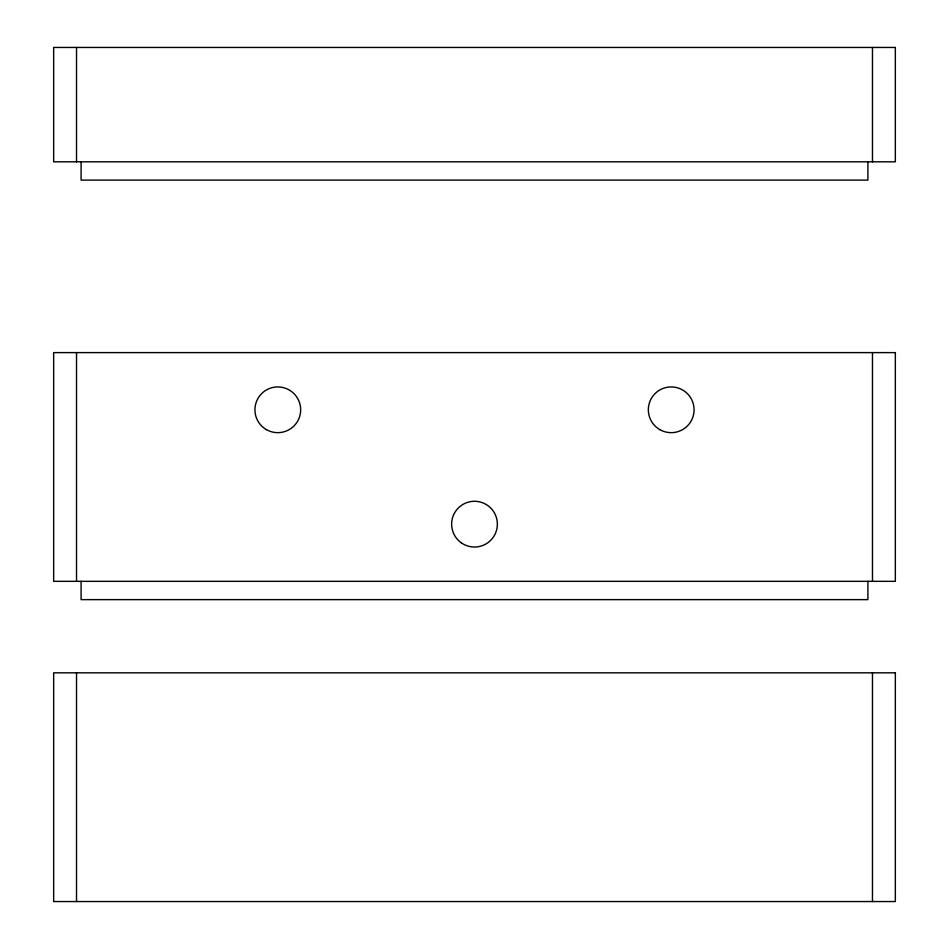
<?xml version="1.0" encoding="UTF-8"?>
<svg xmlns="http://www.w3.org/2000/svg" width="949" height="949" viewBox="0 0 949 949"><rect width="100%" height="100%" fill="white"/><g stroke="black" fill="none" stroke-linecap="round" stroke-linejoin="round"><path stroke-width="1.42" d="M872.475 47.45L872.475 161.816M872.475 352.613L872.475 581.334M872.475 672.829L872.475 901.55M867.908 161.816L867.908 180.108L81.092 180.108L81.092 161.816M867.908 581.334L867.908 599.638L81.092 599.638L81.092 581.334M76.525 47.45L76.525 161.816M76.525 352.613L76.525 581.334M76.525 672.829L76.525 901.55M895.346 47.45L53.654 47.45L53.654 161.816L895.346 161.816L895.346 47.45M895.346 352.613L53.654 352.613L53.654 581.334L895.346 581.334L895.346 352.613M895.346 672.829L53.654 672.829L53.654 901.55L895.346 901.55L895.346 672.829M461.333 542.852A22.871 22.871 0 0 0 497.276 526.209A22.871 22.871 0 0 0 464.891 503.397A22.871 22.871 0 0 0 461.333 542.852M266.361 429.6A22.871 22.871 0 0 0 300.667 409.79A22.871 22.871 0 0 0 266.361 389.992A22.871 22.871 0 0 0 266.361 429.6M659.769 429.6A22.871 22.871 0 0 0 694.075 409.79A22.871 22.871 0 0 0 659.769 389.992A22.871 22.871 0 0 0 659.769 429.6"/></g></svg>
